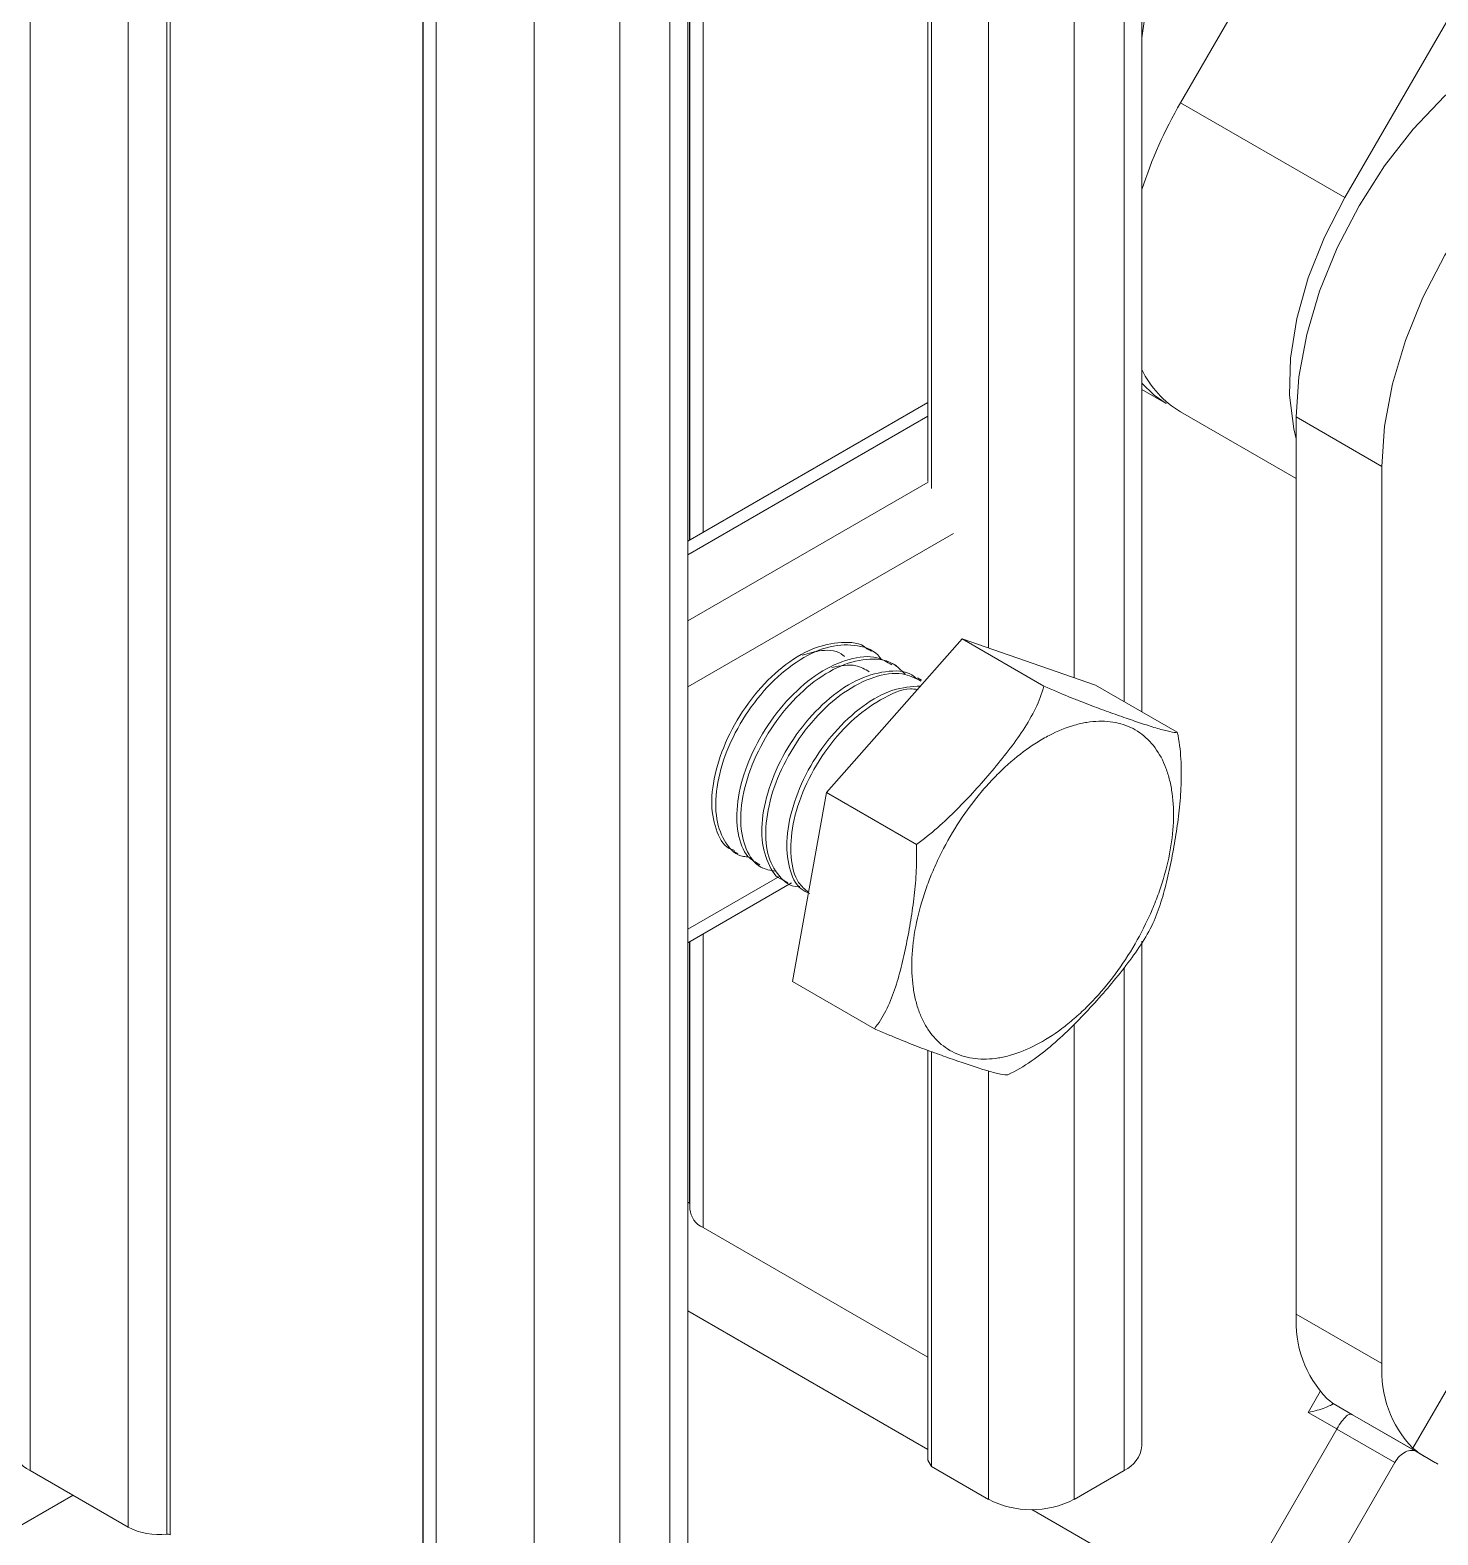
# Model space of a CAD drawing. Extents: x -976302 to -776254, y 5665 to 231437.
# Drawn here: x -791826.8 to -791476.1, y 81581.3 to 81956.2 of the extents above; entities that cross this region are included whole.
import ezdxf

# ---------------------------------------------------------------- set-up
doc = ezdxf.new("R2010")
doc.units = 0
doc.header["$LTSCALE"] = 1000
doc.header["$MEASUREMENT"] = 0

msp = doc.modelspace()

# ---------------------------------------------------------------- linework, layer by layer
at = {"linetype": 'Continuous', "lineweight": 15}
for p, q in [((-791826.81, 81597.33), (-791826.81, 82830.04)), ((-791826.81, 81597.33), (-791826.81, 82830.04)), ((-791802.39, 81583.24), (-791802.39, 82815.94)), ((-791802.39, 81583.24), (-791802.39, 82815.94)), ((-791792.77, 81581.45), (-791792.77, 82814.15)), ((-791792.77, 81581.45), (-791792.77, 82814.15)), ((-791791.9, 81581.29), (-791791.9, 82813.99)), ((-791791.9, 81581.29), (-791791.9, 82813.99)), ((-791729, 81544.98), (-791729, 82777.68)), ((-791729, 81544.98), (-791729, 82777.68)), ((-791728.87, 82776.14), (-791728.87, 81543.44)), ((-791728.87, 82776.14), (-791728.87, 81543.44)), ((-791725.63, 81538.92), (-791725.63, 82771.62)), ((-791725.63, 81538.92), (-791725.63, 82771.62)), ((-791662.98, 81538.17), (-791662.98, 82770.88)), ((-791662.98, 81538.17), (-791662.98, 82770.88)), ((-791667.4, 81532.01), (-791667.4, 82764.72)), ((-791667.4, 81532.01), (-791667.4, 82764.72)), ((-791701.2, 81524.82), (-791701.2, 82757.53)), ((-791701.2, 81524.82), (-791701.2, 82757.53)), ((-791679.85, 81524.82), (-791679.85, 82757.53)), ((-791679.85, 81524.82), (-791679.85, 82757.53)), ((-791662.55, 81829.12), (-791662.55, 82550.85)), ((-791662.55, 81829.12), (-791662.55, 82550.85)), ((-791662.42, 82550.93), (-791662.42, 81829.2)), ((-791662.42, 82550.93), (-791662.42, 81829.2)), ((-791659.17, 81831.07), (-791659.17, 82552.8)), ((-791549.82, 81786.37), (-791549.82, 82551.04)), ((-791549.82, 81786.37), (-791549.82, 82551.04)), ((-791554.25, 81788.92), (-791554.25, 82544.42)), ((-791566.7, 81794.87), (-791566.7, 82530.34)), ((-791603.17, 81843.77), (-791603.17, 82523.84)), ((-791603.17, 81843.77), (-791603.17, 82523.84)), ((-791602.28, 81842.02), (-791602.28, 82523.5)), ((-791602.28, 81842.02), (-791602.28, 82523.5)), ((-791588.05, 81802.26), (-791588.05, 82518.72)), ((-791540.2, 81938.11), (-791477.92, 82045.98)), ((-791540.2, 81938.11), (-791477.92, 82045.98)), ((-791424.42, 82044.14), (-791499.28, 81914.49)), ((-791424.42, 82044.14), (-791499.28, 81914.49)), ((-791549.82, 81954.29), (-791539.43, 82029.32)), ((-791549.82, 81954.29), (-791539.43, 82029.32)), ((-791499.28, 81914.49), (-791540.2, 81938.11)), ((-791499.28, 81914.49), (-791540.2, 81938.11)), ((-791482.29, 81602.9), (-791313.88, 81894.6)), ((-791482.29, 81602.9), (-791313.88, 81894.6)), ((-791549.82, 81866.67), (-791543.75, 81863.17)), ((-791549.82, 81866.67), (-791543.75, 81863.17)), ((-791603.17, 81863.4), (-791662.98, 81828.88)), ((-791603.17, 81863.4), (-791662.98, 81828.88)), ((-791540.2, 81861.12), (-791511.36, 81844.47)), ((-791540.2, 81861.12), (-791511.36, 81844.47)), ((-791603.17, 81860), (-791662.98, 81825.47)), ((-791511.36, 81859.83), (-791490.01, 81847.51)), ((-791511.36, 81636.31), (-791511.36, 81859.83)), ((-791511.36, 81859.83), (-791490.01, 81847.51)), ((-791511.36, 81636.31), (-791511.36, 81859.83)), ((-791490.01, 81847.51), (-791490.01, 81623.99)), ((-791490.01, 81847.51), (-791490.01, 81623.99)), ((-791662.98, 81809.04), (-791603.08, 81843.62)), ((-791596.77, 81830.83), (-791662.98, 81792.61)), ((-791628.43, 81766.25), (-791594.62, 81804.54)), ((-791628.43, 81766.25), (-791594.62, 81804.54)), ((-791594.62, 81804.53), (-791574.25, 81792.77)), ((-791594.62, 81804.53), (-791561.37, 81793.03)), ((-791594.62, 81804.53), (-791574.25, 81792.77)), ((-791594.62, 81804.53), (-791561.37, 81793.03)), ((-791617.19, 81801.47), (-791618.18, 81802.04)), ((-791617.19, 81801.47), (-791618.18, 81802.04)), ((-791610.96, 81797.87), (-791611.94, 81798.44)), ((-791610.96, 81797.87), (-791611.94, 81798.44)), ((-791604.73, 81794.28), (-791605.72, 81794.85)), ((-791604.73, 81794.28), (-791605.72, 81794.85)), ((-791561.37, 81793.04), (-791541, 81781.28)), ((-791561.37, 81793.04), (-791541, 81781.28)), ((-791636.85, 81719.18), (-791628.43, 81766.25)), ((-791636.85, 81719.18), (-791628.43, 81766.25)), ((-791628.43, 81766.25), (-791606.01, 81753.31)), ((-791628.43, 81766.25), (-791606.01, 81753.31)), ((-791651.48, 81751.54), (-791650.49, 81750.97)), ((-791651.48, 81751.54), (-791650.49, 81750.97)), ((-791662.98, 81732.2), (-791640.07, 81745.43)), ((-791645.25, 81747.94), (-791644.26, 81747.37)), ((-791645.25, 81747.94), (-791644.26, 81747.37)), ((-791639.03, 81744.35), (-791638.04, 81743.78)), ((-791639.03, 81744.35), (-791638.04, 81743.78)), ((-791662.98, 81728.8), (-791637.11, 81743.73)), ((-791662.98, 81728.8), (-791637.11, 81743.73)), ((-791659.17, 81657.91), (-791659.17, 81731)), ((-791662.55, 81663.96), (-791662.55, 81729.05)), ((-791662.55, 81663.96), (-791662.55, 81729.05)), ((-791662.42, 81729.12), (-791662.42, 81662.43)), ((-791662.42, 81729.12), (-791662.42, 81662.43)), ((-791549.82, 81603.5), (-791549.82, 81729.24)), ((-791549.82, 81603.5), (-791549.82, 81729.24)), ((-791554.25, 81597.33), (-791554.25, 81722.62)), ((-791636.85, 81719.18), (-791616.48, 81707.42)), ((-791636.85, 81719.18), (-791616.48, 81707.42)), ((-791566.7, 81590.14), (-791566.7, 81708.54)), ((-791603.17, 81599.9), (-791603.17, 81702.04)), ((-791603.17, 81599.9), (-791603.17, 81702.04)), ((-791602.28, 81598.36), (-791602.28, 81701.7)), ((-791602.28, 81598.36), (-791602.28, 81701.7)), ((-791588.05, 81590.14), (-791588.05, 81696.91)), ((-791662.55, 81663.96), (-791662.98, 81664.21)), ((-791662.55, 81663.96), (-791662.98, 81664.21)), ((-791603.17, 81625.58), (-791659.17, 81657.91)), ((-791603.17, 81625.58), (-791659.17, 81657.91)), ((-791662.98, 81637.1), (-791603.17, 81602.57)), ((-791662.98, 81637.1), (-791603.17, 81602.57)), ((-791511.36, 81636.31), (-791490.01, 81623.99)), ((-791511.36, 81636.31), (-791490.01, 81623.99)), ((-791508.38, 81611.82), (-791505.4, 81616.99)), ((-791502.21, 81614.01), (-791497.38, 81611.22)), ((-791502.21, 81614.01), (-791497.38, 81611.22)), ((-791501.27, 81607.72), (-791508.38, 81611.82)), ((-791501.27, 81607.72), (-791508.38, 81611.82)), ((-791497.38, 81611.22), (-791479.88, 81601.12)), ((-791497.38, 81611.22), (-791481.59, 81602.11)), ((-791497.38, 81611.22), (-791479.88, 81601.12)), ((-791497.38, 81611.22), (-791481.59, 81602.11)), ((-791501.29, 81607.67), (-791524.33, 81567.76)), ((-791501.29, 81607.67), (-791524.33, 81567.76)), ((-791486.83, 81599.32), (-791501.29, 81607.67)), ((-791486.83, 81599.32), (-791501.29, 81607.67)), ((-791602.28, 81598.36), (-791603.17, 81599.9)), ((-791602.28, 81598.36), (-791603.17, 81599.9)), ((-791588.05, 81590.14), (-791602.28, 81598.36)), ((-791588.05, 81590.14), (-791602.28, 81598.36)), ((-791519.91, 81542.03), (-791486.83, 81599.32)), ((-791519.91, 81542.03), (-791486.83, 81599.32)), ((-791802.39, 81583.24), (-791826.81, 81597.33)), ((-791802.39, 81583.24), (-791826.81, 81597.33)), ((-791554.25, 81597.33), (-791566.7, 81590.14)), ((-791554.25, 81597.33), (-791566.7, 81590.14)), ((-791816.12, 81591.16), (-791902.78, 81541.14)), ((-791816.12, 81591.16), (-791902.78, 81541.14)), ((-791577.23, 81587.59), (-791527.91, 81559.12)), ((-791577.23, 81587.59), (-791527.91, 81559.12))]:
    msp.add_line(p, q, dxfattribs=at)
at = {"linetype": 'Continuous', "lineweight": 15, "flags": 128}
for points in [[(-791511.36, 81859.83), (-791510.7, 81869.85), (-791508.74, 81880.39), (-791505.54, 81891.17), (-791501.16, 81901.95), (-791495.72, 81912.44), (-791489.35, 81922.4), (-791482.21, 81931.57), (-791474.47, 81939.74), (-791466.33, 81946.7), (-791457.98, 81952.28), (-791449.63, 81956.34), (-791441.49, 81958.79), (-791433.75, 81959.55), (-791426.61, 81958.62), (-791420.24, 81956.02)], [(-791511.36, 81859.83), (-791510.7, 81869.85), (-791508.74, 81880.39), (-791505.54, 81891.17), (-791501.16, 81901.95), (-791495.72, 81912.44), (-791489.35, 81922.4), (-791482.21, 81931.57), (-791474.47, 81939.74), (-791466.33, 81946.7), (-791457.98, 81952.28), (-791449.63, 81956.34), (-791441.49, 81958.79), (-791433.75, 81959.55), (-791426.61, 81958.62), (-791420.24, 81956.02)], [(-791398.89, 81943.69), (-791405.26, 81946.3), (-791412.4, 81947.23), (-791420.14, 81946.46), (-791428.28, 81944.02), (-791436.63, 81939.96), (-791444.98, 81934.38), (-791453.12, 81927.42), (-791460.86, 81919.25), (-791468, 81910.07), (-791474.37, 81900.12), (-791479.81, 81889.62), (-791484.19, 81878.85), (-791487.39, 81868.06), (-791489.35, 81857.53), (-791490.01, 81847.51)], [(-791398.89, 81943.69), (-791405.26, 81946.3), (-791412.4, 81947.23), (-791420.14, 81946.46), (-791428.28, 81944.02), (-791436.63, 81939.96), (-791444.98, 81934.38), (-791453.12, 81927.42), (-791460.86, 81919.25), (-791468, 81910.07), (-791474.37, 81900.12), (-791479.81, 81889.62), (-791484.19, 81878.85), (-791487.39, 81868.06), (-791489.35, 81857.53), (-791490.01, 81847.51)], [(-791499.28, 81914.49), (-791504.36, 81904.61), (-791508.38, 81894.46), (-791511.2, 81884.34), (-791512.77, 81874.52), (-791513.03, 81865.28), (-791511.97, 81856.88), (-791511.36, 81854.4)], [(-791499.28, 81914.49), (-791504.36, 81904.61), (-791508.38, 81894.46), (-791511.2, 81884.34), (-791512.77, 81874.52), (-791513.03, 81865.28), (-791511.97, 81856.88), (-791511.36, 81854.4)], [(-791543.75, 81863.17), (-791546.78, 81865.27), (-791549.82, 81868.28)], [(-791543.75, 81863.17), (-791546.78, 81865.27), (-791549.82, 81868.28)], [(-791662.42, 81663.87), (-791662.47, 81663.91), (-791662.55, 81663.96)], [(-791662.42, 81663.87), (-791662.47, 81663.91), (-791662.55, 81663.96)], [(-791481.59, 81602.11), (-791479.39, 81600.84), (-791477.72, 81599.87), (-791476.62, 81599.24), (-791476.1, 81598.94), (-791476.17, 81598.98), (-791476.84, 81599.36), (-791478.08, 81600.08), (-791479.88, 81601.12)], [(-791481.59, 81602.11), (-791479.39, 81600.84), (-791477.72, 81599.87), (-791476.62, 81599.24), (-791476.1, 81598.94), (-791476.17, 81598.98), (-791476.84, 81599.36), (-791478.08, 81600.08), (-791479.88, 81601.12)]]:
    msp.add_lwpolyline(points, dxfattribs=at)
at = {"linetype": 'Continuous', "lineweight": 15}
for centre, radius, start, end in [((-791445.07, 81882.83), 110.03, 149.8369, 162.1914), ((-791445.07, 81882.83), 110.03, 149.8369, 162.1914), ((-791527.68, 81882.24), 24.56, 205.5777, 239.3437), ((-791527.68, 81882.24), 24.56, 205.5777, 239.3437), ((-791657.04, 81662.86), 5.39, 184.5816, 246.7386), ((-791657.04, 81662.86), 5.39, 184.5816, 246.7386), ((-791483.96, 81634.38), 27.47, 175.952, 224.2179), ((-791483.96, 81634.38), 27.47, 175.952, 224.2179), ((-791462.61, 81622.05), 27.47, 175.952, 224.2179), ((-791462.61, 81622.05), 27.47, 175.952, 224.2179), ((-791495.95, 81604.59), 6.16, 149.525, 150), ((-791495.95, 81604.59), 6.16, 149.525, 150), ((-791823.68, 81604.25), 7.59, 185.6948, 245.6253), ((-791823.68, 81604.25), 7.59, 185.6948, 245.6253), ((-791557.38, 81604.25), 7.59, 294.3747, 354.3052), ((-791557.38, 81604.25), 7.59, 294.3747, 354.3052), ((-791577.38, 81610.75), 23.2, 242.6097, 297.3903), ((-791577.38, 81610.75), 23.2, 242.6097, 297.3903), ((-791794.67, 81598.02), 16.68, 242.4176, 276.529), ((-791794.67, 81598.02), 16.68, 242.4176, 276.529), ((-791792.6, 81579.94), 1.52, 62.4176, 96.529), ((-791792.6, 81579.94), 1.52, 62.4176, 96.529)]:
    msp.add_arc(centre, radius, start, end, dxfattribs=at)
for points, knots in [([(-791618.22, 81801.98), (-791618.28, 81802.05), (-791619.87, 81803.61), (-791624.61, 81803.95), (-791631.87, 81802.55), (-791639.52, 81797.83), (-791646.55, 81790.8), (-791652.25, 81782.14), (-791655.96, 81772.9), (-791657.42, 81764.09), (-791656.22, 81756.96), (-791654, 81752.71), (-791651.78, 81751.98), (-791651.33, 81751.83)], [0, 0, 0, 0, 0.004698, 0.112225, 0.219727, 0.327257, 0.434755, 0.542262, 0.649775, 0.757277, 0.864806, 0.972304, 1, 1, 1, 1]), ([(-791618.22, 81801.98), (-791618.28, 81802.05), (-791619.87, 81803.61), (-791624.61, 81803.95), (-791631.87, 81802.55), (-791639.52, 81797.83), (-791646.55, 81790.8), (-791652.25, 81782.14), (-791655.96, 81772.9), (-791657.42, 81764.09), (-791656.22, 81756.96), (-791654, 81752.71), (-791651.78, 81751.98), (-791651.33, 81751.83)], [0, 0, 0, 0, 0.004698, 0.112225, 0.219727, 0.327257, 0.434755, 0.542262, 0.649775, 0.757277, 0.864806, 0.972304, 1, 1, 1, 1]), ([(-791647.8, 81750.24), (-791648.24, 81750.25), (-791650.67, 81750.28), (-791653.73, 81753.41), (-791656.14, 81759.33), (-791656.04, 81767.47), (-791653.57, 81776.59), (-791648.84, 81785.68), (-791642.47, 81793.74), (-791635.04, 81799.73), (-791627.39, 81803.13), (-791620.55, 81803.14), (-791616.13, 81801.64), (-791614.82, 81799.52), (-791614.7, 81799.31)], [0, 0, 0, 0, 0.021072, 0.117952, 0.214813, 0.311683, 0.408551, 0.505409, 0.602291, 0.699152, 0.796038, 0.892896, 0.989761, 1, 1, 1, 1]), ([(-791647.8, 81750.24), (-791648.24, 81750.25), (-791650.67, 81750.28), (-791653.73, 81753.41), (-791656.14, 81759.33), (-791656.04, 81767.47), (-791653.57, 81776.59), (-791648.84, 81785.68), (-791642.47, 81793.74), (-791635.04, 81799.73), (-791627.39, 81803.13), (-791620.55, 81803.14), (-791616.13, 81801.64), (-791614.82, 81799.52), (-791614.7, 81799.31)], [0, 0, 0, 0, 0.021072, 0.117952, 0.214813, 0.311683, 0.408551, 0.505409, 0.602291, 0.699152, 0.796038, 0.892896, 0.989761, 1, 1, 1, 1]), ([(-791623.88, 81800.12), (-791623.99, 81800.22), (-791625.42, 81801.6), (-791629.14, 81802.04), (-791632.84, 81800.95), (-791634.44, 81800.47)], [0, 0, 0, 0, 0.046072, 0.587529, 1, 1, 1, 1]), ([(-791623.88, 81800.12), (-791623.99, 81800.22), (-791625.42, 81801.6), (-791629.14, 81802.04), (-791632.84, 81800.95), (-791634.44, 81800.47)], [0, 0, 0, 0, 0.046072, 0.587529, 1, 1, 1, 1]), ([(-791612.13, 81798.1), (-791613.3, 81798.79), (-791616.28, 81800.55), (-791622.7, 81799.85), (-791630.3, 81796.44), (-791637.65, 81790.21), (-791643.99, 81782.1), (-791648.52, 81772.95), (-791650.92, 81763.85), (-791650.75, 81755.94), (-791648.73, 81750.36), (-791646.09, 81748.86), (-791645.04, 81748.27)], [0, 0, 0, 0, 0.069884, 0.177358, 0.284837, 0.392322, 0.49979, 0.607289, 0.714761, 0.822259, 0.929728, 1, 1, 1, 1]), ([(-791612.13, 81798.1), (-791613.3, 81798.79), (-791616.28, 81800.55), (-791622.7, 81799.85), (-791630.3, 81796.44), (-791637.65, 81790.21), (-791643.99, 81782.1), (-791648.52, 81772.95), (-791650.92, 81763.85), (-791650.75, 81755.94), (-791648.73, 81750.36), (-791646.09, 81748.86), (-791645.04, 81748.27)], [0, 0, 0, 0, 0.069884, 0.177358, 0.284837, 0.392322, 0.49979, 0.607289, 0.714761, 0.822259, 0.929728, 1, 1, 1, 1]), ([(-791641.1, 81746.63), (-791642.39, 81746.86), (-791645.56, 81747.44), (-791648.74, 81751.86), (-791650.16, 81758.75), (-791649.13, 81767.41), (-791645.71, 81776.65), (-791640.26, 81785.45), (-791633.4, 81792.8), (-791625.76, 81797.83), (-791618.38, 81799.9), (-791612.33, 81799.26), (-791609.82, 81796.75), (-791608.82, 81795.76)], [0, 0, 0, 0, 0.066628, 0.163255, 0.259862, 0.356496, 0.453098, 0.549713, 0.646327, 0.742935, 0.839562, 0.936166, 1, 1, 1, 1]), ([(-791641.1, 81746.63), (-791642.39, 81746.86), (-791645.56, 81747.44), (-791648.74, 81751.86), (-791650.16, 81758.75), (-791649.13, 81767.41), (-791645.71, 81776.65), (-791640.26, 81785.45), (-791633.4, 81792.8), (-791625.76, 81797.83), (-791618.38, 81799.9), (-791612.33, 81799.26), (-791609.82, 81796.75), (-791608.82, 81795.76)], [0, 0, 0, 0, 0.066628, 0.163255, 0.259862, 0.356496, 0.453098, 0.549713, 0.646327, 0.742935, 0.839562, 0.936166, 1, 1, 1, 1]), ([(-791617.74, 81796.34), (-791618.81, 81796.97), (-791621.44, 81798.52), (-791624.97, 81797.84), (-791627.05, 81797.44)], [0, 0, 0, 0, 0.409261, 1, 1, 1, 1]), ([(-791617.74, 81796.34), (-791618.81, 81796.97), (-791621.44, 81798.52), (-791624.97, 81797.84), (-791627.05, 81797.44)], [0, 0, 0, 0, 0.409261, 1, 1, 1, 1]), ([(-791605.89, 81794.58), (-791606.3, 81794.92), (-791608.32, 81796.64), (-791613.6, 81796.73), (-791621.04, 81794.61), (-791628.61, 81789.33), (-791635.44, 81781.89), (-791640.75, 81773.01), (-791644.01, 81763.79), (-791644.95, 81755.19), (-791643.21, 81748.58), (-791641, 81744.9), (-791639.08, 81744.44), (-791638.99, 81744.42)], [0, 0, 0, 0, 0.027285, 0.134803, 0.242305, 0.349838, 0.457336, 0.564853, 0.672359, 0.779865, 0.887382, 0.99488, 1, 1, 1, 1]), ([(-791605.89, 81794.58), (-791606.3, 81794.92), (-791608.32, 81796.64), (-791613.6, 81796.73), (-791621.04, 81794.61), (-791628.61, 81789.33), (-791635.44, 81781.89), (-791640.75, 81773.01), (-791644.01, 81763.79), (-791644.95, 81755.19), (-791643.21, 81748.58), (-791641, 81744.9), (-791639.08, 81744.44), (-791638.99, 81744.42)], [0, 0, 0, 0, 0.027285, 0.134803, 0.242305, 0.349838, 0.457336, 0.564853, 0.672359, 0.779865, 0.887382, 0.99488, 1, 1, 1, 1]), ([(-791635.03, 81742.82), (-791635.19, 81742.81), (-791637.4, 81742.66), (-791640.48, 81745.3), (-791643.4, 81750.65), (-791643.8, 81758.45), (-791641.84, 81767.45), (-791637.53, 81776.63), (-791631.47, 81784.98), (-791624.18, 81791.51), (-791616.58, 81795.38), (-791609.73, 81796.48), (-791606.35, 81794.78), (-791604.86, 81794.03)], [0, 0, 0, 0, 0.007719, 0.109017, 0.210311, 0.311601, 0.412909, 0.514194, 0.615507, 0.716795, 0.8181, 0.91939, 1, 1, 1, 1]), ([(-791635.03, 81742.82), (-791635.19, 81742.81), (-791637.4, 81742.66), (-791640.48, 81745.3), (-791643.4, 81750.65), (-791643.8, 81758.45), (-791641.84, 81767.45), (-791637.53, 81776.63), (-791631.47, 81784.98), (-791624.18, 81791.51), (-791616.58, 81795.38), (-791609.73, 81796.48), (-791606.35, 81794.78), (-791604.86, 81794.03)], [0, 0, 0, 0, 0.007719, 0.109017, 0.210311, 0.311601, 0.412909, 0.514194, 0.615507, 0.716795, 0.8181, 0.91939, 1, 1, 1, 1]), ([(-791605, 81792.78), (-791607.25, 81792.64), (-791611.85, 81792.35), (-791619.47, 81788.08), (-791626.64, 81781.46), (-791632.66, 81773.03), (-791636.75, 81763.81), (-791638.66, 81754.85), (-791637.94, 81747.33), (-791635.78, 81742.49), (-791633.34, 81741.44), (-791632.59, 81741.12)], [0, 0, 0, 0, 0.1144073, 0.2334105, 0.3523969, 0.4713791, 0.5903836, 0.7093673, 0.8283867, 0.9473654, 1, 1, 1, 1]), ([(-791605, 81792.78), (-791607.25, 81792.64), (-791611.85, 81792.35), (-791619.47, 81788.08), (-791626.64, 81781.46), (-791632.66, 81773.03), (-791636.75, 81763.81), (-791638.66, 81754.85), (-791637.94, 81747.33), (-791635.78, 81742.49), (-791633.34, 81741.44), (-791632.59, 81741.12)], [0, 0, 0, 0, 0.1144073, 0.2334105, 0.3523969, 0.4713791, 0.5903836, 0.7093673, 0.8283867, 0.9473654, 1, 1, 1, 1]), ([(-791632.87, 81741.42), (-791633.77, 81742.14), (-791636.12, 81744.01), (-791637.56, 81750.02), (-791637.1, 81758.29), (-791634.16, 81767.53), (-791629.09, 81776.48), (-791622.47, 81784.28), (-791614.98, 81789.64), (-791609.11, 81792.3), (-791606.31, 81792.02), (-791605.72, 81791.96)], [0, 0, 0, 0, 0.078363, 0.205173, 0.332008, 0.458819, 0.58563, 0.712461, 0.839271, 0.96612, 1, 1, 1, 1]), ([(-791632.87, 81741.42), (-791633.77, 81742.14), (-791636.12, 81744.01), (-791637.56, 81750.02), (-791637.1, 81758.29), (-791634.16, 81767.53), (-791629.09, 81776.48), (-791622.47, 81784.28), (-791614.98, 81789.64), (-791609.11, 81792.3), (-791606.31, 81792.02), (-791605.72, 81791.96)], [0, 0, 0, 0, 0.078363, 0.205173, 0.332008, 0.458819, 0.58563, 0.712461, 0.839271, 0.96612, 1, 1, 1, 1]), ([(-791606.01, 81753.31), (-791604.16, 81754.63), (-791602.43, 81756.03), (-791599.1, 81758.95), (-791597.51, 81760.46), (-791594.42, 81763.55), (-791592.93, 81765.13), (-791589.99, 81768.34), (-791588.56, 81769.98), (-791585.77, 81773.28), (-791584.41, 81774.95), (-791581.82, 81778.33), (-791580.58, 81780.05), (-791578.29, 81783.57), (-791577.23, 81785.38), (-791575.45, 81789.04), (-791574.72, 81790.89), (-791574.25, 81792.78)], [0, 0, 0, 0, 0.125, 0.125, 0.25, 0.25, 0.375, 0.375, 0.5, 0.5, 0.625, 0.625, 0.75, 0.75, 0.875, 0.875, 1, 1, 1, 1]), ([(-791606.01, 81753.31), (-791604.16, 81754.63), (-791602.43, 81756.03), (-791599.1, 81758.95), (-791597.51, 81760.46), (-791594.42, 81763.55), (-791592.93, 81765.13), (-791589.99, 81768.34), (-791588.56, 81769.98), (-791585.77, 81773.28), (-791584.41, 81774.95), (-791581.82, 81778.33), (-791580.58, 81780.05), (-791578.29, 81783.57), (-791577.23, 81785.38), (-791575.45, 81789.04), (-791574.72, 81790.89), (-791574.25, 81792.78)], [0, 0, 0, 0, 0.125, 0.125, 0.25, 0.25, 0.375, 0.375, 0.5, 0.5, 0.625, 0.625, 0.75, 0.75, 0.875, 0.875, 1, 1, 1, 1]), ([(-791574.25, 81792.77), (-791572.08, 81791.81), (-791570.09, 81790.97), (-791567.27, 81789.81), (-791566.35, 81789.45), (-791564.58, 81788.75), (-791563.72, 81788.42), (-791561.23, 81787.47), (-791559.66, 81786.89), (-791556.64, 81785.8), (-791555.18, 81785.28), (-791552.35, 81784.3), (-791550.98, 81783.84), (-791548.35, 81782.97), (-791547.08, 81782.57), (-791544.78, 81781.9), (-791543.74, 81781.62), (-791542.03, 81781.26), (-791541.35, 81781.18), (-791541, 81781.27)], [0, 0, 0, 0, 0.125, 0.125, 0.1875, 0.1875, 0.25, 0.25, 0.375, 0.375, 0.5, 0.5, 0.625, 0.625, 0.75, 0.75, 0.875, 0.875, 1, 1, 1, 1]), ([(-791574.25, 81792.77), (-791572.08, 81791.81), (-791570.09, 81790.97), (-791567.27, 81789.81), (-791566.35, 81789.45), (-791564.58, 81788.75), (-791563.72, 81788.42), (-791561.23, 81787.47), (-791559.66, 81786.89), (-791556.64, 81785.8), (-791555.18, 81785.28), (-791552.35, 81784.3), (-791550.98, 81783.84), (-791548.35, 81782.97), (-791547.08, 81782.57), (-791544.78, 81781.9), (-791543.74, 81781.62), (-791542.03, 81781.26), (-791541.35, 81781.18), (-791541, 81781.27)], [0, 0, 0, 0, 0.125, 0.125, 0.1875, 0.1875, 0.25, 0.25, 0.375, 0.375, 0.5, 0.5, 0.625, 0.625, 0.75, 0.75, 0.875, 0.875, 1, 1, 1, 1]), ([(-791541.98, 81758.85), (-791541.87, 81761.4), (-791541.98, 81763.79), (-791542.44, 81767.17), (-791542.65, 81768.25), (-791543.17, 81770.35), (-791543.48, 81771.37), (-791544.56, 81774.23), (-791545.46, 81775.93), (-791547.65, 81778.89), (-791548.94, 81780.16), (-791551.8, 81782.16), (-791553.37, 81782.9), (-791555.95, 81783.63), (-791556.85, 81783.8), (-791558.68, 81784.02), (-791560.55, 81784.09), (-791562.52, 81783.9), (-791564.52, 81783.58), (-791565.56, 81783.35), (-791568.68, 81782.45), (-791570.78, 81781.6), (-791573.97, 81779.94), (-791575.03, 81779.33), (-791577.18, 81777.97), (-791578.25, 81777.23), (-791581.42, 81774.87), (-791583.48, 81773.09), (-791586.5, 81770.1), (-791587.5, 81769.05), (-791589.43, 81766.88), (-791590.37, 81765.75), (-791593.11, 81762.29), (-791594.82, 81759.84), (-791598.02, 81754.66), (-791599.45, 81752.01), (-791601.35, 81747.96), (-791601.95, 81746.59), (-791603.05, 81743.84), (-791603.56, 81742.44), (-791604.94, 81738.3), (-791605.65, 81735.58), (-791606.7, 81730.21), (-791607.02, 81727.54), (-791607.23, 81722.51), (-791607.13, 81720.11), (-791606.67, 81716.71), (-791606.46, 81715.61), (-791605.94, 81713.51), (-791605.33, 81711.51), (-791604.52, 81709.71), (-791603.61, 81708.01), (-791603.1, 81707.2), (-791601.45, 81704.96), (-791600.19, 81703.72), (-791598.05, 81702.22), (-791597.3, 81701.78), (-791595.71, 81701.03), (-791594.88, 81700.72), (-791592.31, 81699.99), (-791590.49, 81699.78), (-791587.6, 81699.86), (-791586.6, 81699.96), (-791584.58, 81700.28), (-791583.56, 81700.51), (-791580.47, 81701.4), (-791578.37, 81702.24), (-791574.07, 81704.47), (-791571.93, 81705.82), (-791568.78, 81708.18), (-791567.74, 81709.02), (-791565.66, 81710.81), (-791564.63, 81711.77), (-791561.6, 81714.76), (-791559.68, 81716.91), (-791556.02, 81721.54), (-791554.27, 81724.04), (-791551.11, 81729.16), (-791549.68, 81731.8), (-791547.76, 81735.88), (-791547.16, 81737.27), (-791546.06, 81740.02), (-791545.56, 81741.39), (-791544.19, 81745.5), (-791543.46, 81748.25), (-791542.41, 81753.67), (-791542.09, 81756.3), (-791541.98, 81758.85)], [0, 0, 0, 0, 0.03125, 0.03125, 0.046875, 0.046875, 0.0625, 0.0625, 0.09375, 0.09375, 0.125, 0.125, 0.15625, 0.15625, 0.171875, 0.171875, 0.1875, 0.203125, 0.203125, 0.21875, 0.21875, 0.25, 0.25, 0.265625, 0.265625, 0.28125, 0.28125, 0.3125, 0.3125, 0.328125, 0.328125, 0.34375, 0.34375, 0.375, 0.375, 0.40625, 0.40625, 0.421875, 0.421875, 0.4375, 0.4375, 0.46875, 0.46875, 0.5, 0.5, 0.53125, 0.53125, 0.546875, 0.546875, 0.5625, 0.578125, 0.578125, 0.59375, 0.59375, 0.625, 0.625, 0.640625, 0.640625, 0.65625, 0.65625, 0.6875, 0.6875, 0.703125, 0.703125, 0.71875, 0.71875, 0.75, 0.75, 0.78125, 0.78125, 0.796875, 0.796875, 0.8125, 0.8125, 0.84375, 0.84375, 0.875, 0.875, 0.90625, 0.90625, 0.921875, 0.921875, 0.9375, 0.9375, 0.96875, 0.96875, 1, 1, 1, 1]), ([(-791541.98, 81758.85), (-791541.87, 81761.4), (-791541.98, 81763.79), (-791542.44, 81767.17), (-791542.65, 81768.25), (-791543.17, 81770.35), (-791543.48, 81771.37), (-791544.56, 81774.23), (-791545.46, 81775.93), (-791547.65, 81778.89), (-791548.94, 81780.16), (-791551.8, 81782.16), (-791553.37, 81782.9), (-791555.95, 81783.63), (-791556.85, 81783.8), (-791558.68, 81784.02), (-791560.55, 81784.09), (-791562.52, 81783.9), (-791564.52, 81783.58), (-791565.56, 81783.35), (-791568.68, 81782.45), (-791570.78, 81781.6), (-791573.97, 81779.94), (-791575.03, 81779.33), (-791577.18, 81777.97), (-791578.25, 81777.23), (-791581.42, 81774.87), (-791583.48, 81773.09), (-791586.5, 81770.1), (-791587.5, 81769.05), (-791589.43, 81766.88), (-791590.37, 81765.75), (-791593.11, 81762.29), (-791594.82, 81759.84), (-791598.02, 81754.66), (-791599.45, 81752.01), (-791601.35, 81747.96), (-791601.95, 81746.59), (-791603.05, 81743.84), (-791603.56, 81742.44), (-791604.94, 81738.3), (-791605.65, 81735.58), (-791606.7, 81730.21), (-791607.02, 81727.54), (-791607.23, 81722.51), (-791607.13, 81720.11), (-791606.67, 81716.71), (-791606.46, 81715.61), (-791605.94, 81713.51), (-791605.33, 81711.51), (-791604.52, 81709.71), (-791603.61, 81708.01), (-791603.1, 81707.2), (-791601.45, 81704.96), (-791600.19, 81703.72), (-791598.05, 81702.22), (-791597.3, 81701.78), (-791595.71, 81701.03), (-791594.88, 81700.72), (-791592.31, 81699.99), (-791590.49, 81699.78), (-791587.6, 81699.86), (-791586.6, 81699.96), (-791584.58, 81700.28), (-791583.56, 81700.51), (-791580.47, 81701.4), (-791578.37, 81702.24), (-791574.07, 81704.47), (-791571.93, 81705.82), (-791568.78, 81708.18), (-791567.74, 81709.02), (-791565.66, 81710.81), (-791564.63, 81711.77), (-791561.6, 81714.76), (-791559.68, 81716.91), (-791556.02, 81721.54), (-791554.27, 81724.04), (-791551.11, 81729.16), (-791549.68, 81731.8), (-791547.76, 81735.88), (-791547.16, 81737.27), (-791546.06, 81740.02), (-791545.56, 81741.39), (-791544.19, 81745.5), (-791543.46, 81748.25), (-791542.41, 81753.67), (-791542.09, 81756.3), (-791541.98, 81758.85)], [0, 0, 0, 0, 0.03125, 0.03125, 0.046875, 0.046875, 0.0625, 0.0625, 0.09375, 0.09375, 0.125, 0.125, 0.15625, 0.15625, 0.171875, 0.171875, 0.1875, 0.203125, 0.203125, 0.21875, 0.21875, 0.25, 0.25, 0.265625, 0.265625, 0.28125, 0.28125, 0.3125, 0.3125, 0.328125, 0.328125, 0.34375, 0.34375, 0.375, 0.375, 0.40625, 0.40625, 0.421875, 0.421875, 0.4375, 0.4375, 0.46875, 0.46875, 0.5, 0.5, 0.53125, 0.53125, 0.546875, 0.546875, 0.5625, 0.578125, 0.578125, 0.59375, 0.59375, 0.625, 0.625, 0.640625, 0.640625, 0.65625, 0.65625, 0.6875, 0.6875, 0.703125, 0.703125, 0.71875, 0.71875, 0.75, 0.75, 0.78125, 0.78125, 0.796875, 0.796875, 0.8125, 0.8125, 0.84375, 0.84375, 0.875, 0.875, 0.90625, 0.90625, 0.921875, 0.921875, 0.9375, 0.9375, 0.96875, 0.96875, 1, 1, 1, 1]), ([(-791541, 81781.28), (-791540.52, 81779.05), (-791540.25, 81776.85), (-791539.98, 81772.46), (-791539.97, 81770.27), (-791540.14, 81766.01), (-791540.31, 81763.93), (-791540.76, 81759.81), (-791541.04, 81757.78), (-791541.66, 81753.76), (-791542.01, 81751.77), (-791542.79, 81747.83), (-791543.21, 81745.87), (-791544.16, 81742.02), (-791544.69, 81740.12), (-791545.9, 81736.45), (-791546.57, 81734.69), (-791547.37, 81733.02)], [0, 0, 0, 0, 0.125, 0.125, 0.25, 0.25, 0.375, 0.375, 0.5, 0.5, 0.625, 0.625, 0.75, 0.75, 0.875, 0.875, 1, 1, 1, 1]), ([(-791541, 81781.28), (-791540.52, 81779.05), (-791540.25, 81776.85), (-791539.98, 81772.46), (-791539.97, 81770.27), (-791540.14, 81766.01), (-791540.31, 81763.93), (-791540.76, 81759.81), (-791541.04, 81757.78), (-791541.66, 81753.76), (-791542.01, 81751.77), (-791542.79, 81747.83), (-791543.21, 81745.87), (-791544.16, 81742.02), (-791544.69, 81740.12), (-791545.9, 81736.45), (-791546.57, 81734.69), (-791547.37, 81733.02)], [0, 0, 0, 0, 0.125, 0.125, 0.25, 0.25, 0.375, 0.375, 0.5, 0.5, 0.625, 0.625, 0.75, 0.75, 0.875, 0.875, 1, 1, 1, 1]), ([(-791616.48, 81707.42), (-791615.37, 81708.73), (-791614.43, 81710.24), (-791612.79, 81713.52), (-791612.07, 81715.29), (-791610.83, 81718.93), (-791610.29, 81720.8), (-791609.32, 81724.62), (-791608.89, 81726.56), (-791608.1, 81730.48), (-791607.74, 81732.47), (-791607.09, 81736.48), (-791606.8, 81738.51), (-791606.32, 81742.64), (-791606.14, 81744.73), (-791605.93, 81748.97), (-791605.9, 81751.12), (-791606.01, 81753.31)], [0, 0, 0, 0, 0.125, 0.125, 0.25, 0.25, 0.375, 0.375, 0.5, 0.5, 0.625, 0.625, 0.75, 0.75, 0.875, 0.875, 1, 1, 1, 1]), ([(-791616.48, 81707.42), (-791615.37, 81708.73), (-791614.43, 81710.24), (-791612.79, 81713.52), (-791612.07, 81715.29), (-791610.83, 81718.93), (-791610.29, 81720.8), (-791609.32, 81724.62), (-791608.89, 81726.56), (-791608.1, 81730.48), (-791607.74, 81732.47), (-791607.09, 81736.48), (-791606.8, 81738.51), (-791606.32, 81742.64), (-791606.14, 81744.73), (-791605.93, 81748.97), (-791605.9, 81751.12), (-791606.01, 81753.31)], [0, 0, 0, 0, 0.125, 0.125, 0.25, 0.25, 0.375, 0.375, 0.5, 0.5, 0.625, 0.625, 0.75, 0.75, 0.875, 0.875, 1, 1, 1, 1]), ([(-791547.37, 81733.02), (-791548.31, 81731.18), (-791549.39, 81729.39), (-791551.72, 81725.91), (-791552.97, 81724.2), (-791555.59, 81720.83), (-791556.95, 81719.17), (-791559.75, 81715.89), (-791561.2, 81714.26), (-791564.15, 81711.06), (-791565.66, 81709.48), (-791568.78, 81706.4), (-791570.39, 81704.89), (-791573.75, 81702), (-791575.53, 81700.61), (-791579.23, 81698.05), (-791581.16, 81696.89), (-791583.22, 81695.92)], [0, 0, 0, 0, 0.125, 0.125, 0.25, 0.25, 0.375, 0.375, 0.5, 0.5, 0.625, 0.625, 0.75, 0.75, 0.875, 0.875, 1, 1, 1, 1]), ([(-791547.37, 81733.02), (-791548.31, 81731.18), (-791549.39, 81729.39), (-791551.72, 81725.91), (-791552.97, 81724.2), (-791555.59, 81720.83), (-791556.95, 81719.17), (-791559.75, 81715.89), (-791561.2, 81714.26), (-791564.15, 81711.06), (-791565.66, 81709.48), (-791568.78, 81706.4), (-791570.39, 81704.89), (-791573.75, 81702), (-791575.53, 81700.61), (-791579.23, 81698.05), (-791581.16, 81696.89), (-791583.22, 81695.92)], [0, 0, 0, 0, 0.125, 0.125, 0.25, 0.25, 0.375, 0.375, 0.5, 0.5, 0.625, 0.625, 0.75, 0.75, 0.875, 0.875, 1, 1, 1, 1]), ([(-791583.22, 81695.92), (-791583.56, 81695.83), (-791584.23, 81695.91), (-791585.93, 81696.26), (-791586.98, 81696.54), (-791589.28, 81697.22), (-791590.53, 81697.61), (-791593.15, 81698.47), (-791594.52, 81698.94), (-791597.36, 81699.92), (-791598.84, 81700.44), (-791601.88, 81701.54), (-791603.46, 81702.12), (-791606.79, 81703.39), (-791608.55, 81704.08), (-791611.38, 81705.24), (-791612.35, 81705.64), (-791614.36, 81706.5), (-791615.41, 81706.95), (-791616.48, 81707.42)], [0, 0, 0, 0, 0.125, 0.125, 0.25, 0.25, 0.375, 0.375, 0.5, 0.5, 0.625, 0.625, 0.75, 0.75, 0.875, 0.875, 0.9375, 0.9375, 1, 1, 1, 1]), ([(-791583.22, 81695.92), (-791583.56, 81695.83), (-791584.23, 81695.91), (-791585.93, 81696.26), (-791586.98, 81696.54), (-791589.28, 81697.22), (-791590.53, 81697.61), (-791593.15, 81698.47), (-791594.52, 81698.94), (-791597.36, 81699.92), (-791598.84, 81700.44), (-791601.88, 81701.54), (-791603.46, 81702.12), (-791606.79, 81703.39), (-791608.55, 81704.08), (-791611.38, 81705.24), (-791612.35, 81705.64), (-791614.36, 81706.5), (-791615.41, 81706.95), (-791616.48, 81707.42)], [0, 0, 0, 0, 0.125, 0.125, 0.25, 0.25, 0.375, 0.375, 0.5, 0.5, 0.625, 0.625, 0.75, 0.75, 0.875, 0.875, 0.9375, 0.9375, 1, 1, 1, 1]), ([(-791502.21, 81614.01), (-791502.26, 81613.91), (-791502.49, 81613.75), (-791503.21, 81613.36), (-791503.69, 81613.16), (-791504.81, 81612.74), (-791505.45, 81612.53), (-791506.84, 81612.15), (-791507.59, 81611.98), (-791508.38, 81611.82)], [0, 0, 0, 0, 0.25, 0.25, 0.5, 0.5, 0.75, 0.75, 1, 1, 1, 1]), ([(-791502.21, 81614.01), (-791502.26, 81613.91), (-791502.49, 81613.75), (-791503.21, 81613.36), (-791503.69, 81613.16), (-791504.81, 81612.74), (-791505.45, 81612.53), (-791506.84, 81612.15), (-791507.59, 81611.98), (-791508.38, 81611.82)], [0, 0, 0, 0, 0.25, 0.25, 0.5, 0.5, 0.75, 0.75, 1, 1, 1, 1]), ([(-791503.64, 81615.22), (-791503.19, 81614.82), (-791502.84, 81614.52), (-791502.35, 81614.12), (-791502.22, 81614.02), (-791502.21, 81614.01)], [0, 0, 0, 0, 0.5, 0.5, 1, 1, 1, 1]), ([(-791503.64, 81615.22), (-791503.19, 81614.82), (-791502.84, 81614.52), (-791502.35, 81614.12), (-791502.22, 81614.02), (-791502.21, 81614.01)], [0, 0, 0, 0, 0.5, 0.5, 1, 1, 1, 1]), ([(-791497.38, 81611.22), (-791497.51, 81611.3), (-791497.61, 81611.34), (-791497.76, 81611.39), (-791497.82, 81611.4), (-791498, 81611.4), (-791498.11, 81611.36), (-791498.46, 81611.2), (-791498.73, 81611.01), (-791499.34, 81610.42), (-791499.69, 81610.02), (-791500.45, 81609.01), (-791500.87, 81608.38), (-791501.27, 81607.72)], [0, 0, 0, 0, 0.0625, 0.0625, 0.125, 0.125, 0.25, 0.25, 0.5, 0.5, 0.75, 0.75, 1, 1, 1, 1]), ([(-791497.38, 81611.22), (-791497.51, 81611.3), (-791497.61, 81611.34), (-791497.76, 81611.39), (-791497.82, 81611.4), (-791498, 81611.4), (-791498.11, 81611.36), (-791498.46, 81611.2), (-791498.73, 81611.01), (-791499.34, 81610.42), (-791499.69, 81610.02), (-791500.45, 81609.01), (-791500.87, 81608.38), (-791501.27, 81607.72)], [0, 0, 0, 0, 0.0625, 0.0625, 0.125, 0.125, 0.25, 0.25, 0.5, 0.5, 0.75, 0.75, 1, 1, 1, 1]), ([(-791481.59, 81602.11), (-791481.91, 81602.29), (-791482.29, 81602.38), (-791483.17, 81602.33), (-791483.66, 81602.2), (-791484.65, 81601.71), (-791485.15, 81601.35), (-791486.07, 81600.45), (-791486.49, 81599.92), (-791486.83, 81599.32)], [0, 0, 0, 0, 0.25, 0.25, 0.5, 0.5, 0.75, 0.75, 1, 1, 1, 1]), ([(-791481.59, 81602.11), (-791481.91, 81602.29), (-791482.29, 81602.38), (-791483.17, 81602.33), (-791483.66, 81602.2), (-791484.65, 81601.71), (-791485.15, 81601.35), (-791486.07, 81600.45), (-791486.49, 81599.92), (-791486.83, 81599.32)], [0, 0, 0, 0, 0.25, 0.25, 0.5, 0.5, 0.75, 0.75, 1, 1, 1, 1])]:
    msp.add_open_spline(points, degree=3, knots=knots, dxfattribs=at)
msp.add_open_spline([(-791479.88, 81601.12), (-791480.64, 81601.56), (-791481.44, 81602.15), (-791482.29, 81602.9)], degree=3, dxfattribs=at)
msp.add_open_spline([(-791479.88, 81601.12), (-791480.64, 81601.56), (-791481.44, 81602.15), (-791482.29, 81602.9)], degree=3, dxfattribs=at)

doc.saveas('drawing.dxf')
